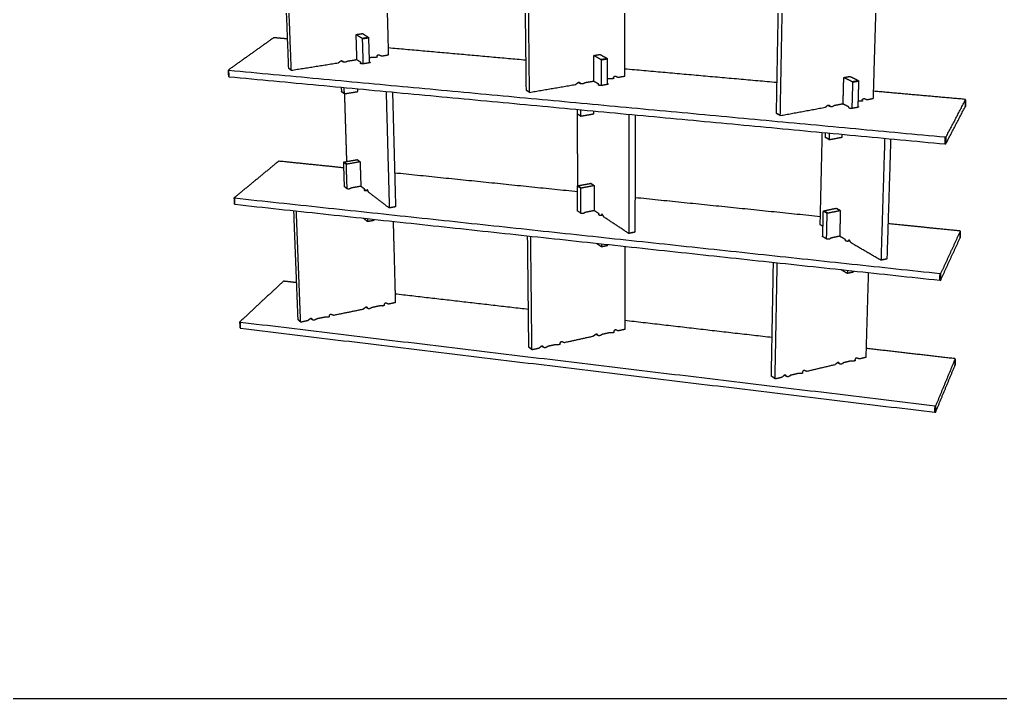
# Model space of a CAD drawing. Header units: millimetres. Extents: x -4641 to 5704, y -3753 to 2864.
# Drawn here: x 1660 to 3934, y -3753 to -2179 of the extents above; entities that cross this region are included whole.
import ezdxf

# ---------------------------------------------------------------- set-up
doc = ezdxf.new("R2010")
doc.units = ezdxf.units.MM
doc.header["$MEASUREMENT"] = 0
doc.layers.add('Layer 02', color=1, linetype='Continuous', true_color=0xff0000)

msp = doc.modelspace()

# ---------------------------------------------------------------- linework, layer by layer
at = {"layer": 'Layer 02'}
msp.add_lwpolyline([(-4640.6, -3752.6), (5704.2, -3752.6), (5704.2, 2863.8), (-4640.6, 2863.8)], close=True, dxfattribs=at)
for points in [[(2272.7, -2017.9), (2278, -2154.7), (2283.3, -2291.6)], [(2278.7, -2018.4), (2284, -2157.1), (2289.3, -2295.8)], [(2515.8, -2259.9), (2512.8, -2148.3), (2509.8, -2036.8)], [(2831.3, -2062.4), (2832.8, -2202.4), (2834.4, -2342.4)], [(2838.7, -2063), (2840.2, -2205), (2841.7, -2346.9)], [(3063.7, -2309.1), (3063.8, -2195), (3063.8, -2080.9)], [(3419.6, -2109.2), (3417, -2252.6), (3414.4, -2396)], [(3428.7, -2109.9), (3426, -2255.3), (3423.3, -2400.7)], [(3640, -2360.9), (3643.4, -2244.1), (3646.9, -2127.3)], [(2248.6, -2221.5), (2196.5, -2258.6), (2144.4, -2295.7)], [(2280.7, -2223.9), (2265.7, -2222.5), (2250.8, -2221.2)], [(2442.3, -2272.4), (2441.4, -2243.4), (2440.5, -2214.3)], [(2440.8, -2213.6), (2448, -2212.5), (2455.2, -2211.4)], [(2440.9, -2213.7), (2448.1, -2212.5), (2455.4, -2211.4)], [(2440.9, -2213.7), (2447.5, -2218), (2454.2, -2222.3)], [(2454.2, -2222.3), (2461.4, -2221.2), (2468.7, -2220)], [(2454.5, -2223.4), (2461.8, -2222.2), (2469.1, -2221.1)], [(2454.5, -2223.4), (2455.4, -2252.5), (2456.3, -2281.7)], [(2455.4, -2211.4), (2462, -2215.7), (2468.7, -2220)], [(2469.1, -2221.1), (2469.9, -2250.2), (2470.8, -2279.4)], [(2833.6, -2273.2), (2674.5, -2259), (2515.4, -2244.8)], [(2441.9, -2272.4), (2431.6, -2274.1), (2421.2, -2275.7)], [(2451.5, -2278.5), (2447, -2275.5), (2442.5, -2272.5)], [(2477.8, -2266.8), (2474.1, -2267.3), (2470.5, -2267.9)], [(2484.7, -2266.8), (2481.5, -2266.7), (2478.2, -2266.7)], [(2488.8, -2265.9), (2488.8, -2265.5), (2488.8, -2265)], [(2494.1, -2260.9), (2496.7, -2262.1), (2499.3, -2263.2)], [(2499.7, -2263.3), (2507.4, -2262.1), (2515, -2260.8)], [(2991.7, -2322.3), (2991.6, -2292.6), (2991.5, -2262.8)], [(2991.8, -2262.2), (2998.9, -2261), (3006, -2259.8)], [(2991.9, -2262.2), (2999, -2261), (3006.1, -2259.8)], [(2991.9, -2262.2), (3000, -2266.7), (3008.1, -2271.3)], [(3006.1, -2259.8), (3014.3, -2264.4), (3022.4, -2268.9)], [(3008.1, -2271.3), (3015.2, -2270.1), (3022.4, -2268.9)], [(3008.6, -2272.4), (3015.7, -2271.2), (3022.8, -2270)], [(3008.6, -2272.4), (3008.6, -2302.2), (3008.7, -2332.1)], [(3022.8, -2270), (3022.9, -2299.8), (3022.9, -2329.6)], [(2145, -2311.1), (2144.6, -2303.5), (2144.3, -2296)], [(2145.9, -2311.5), (2145.6, -2304), (2145.2, -2296.4)], [(2145.2, -2296.4), (2975.9, -2373.8), (3806.6, -2451.2)], [(2289.3, -2295.8), (2286.3, -2293.7), (2283.3, -2291.6)], [(2289.5, -2296.4), (2286.6, -2294.3), (2283.6, -2292.1)], [(2290.1, -2296.5), (2344.5, -2287.9), (2398.9, -2279.3)], [(2399.3, -2279.1), (2401.9, -2277.1), (2404.5, -2275.1)], [(2410.1, -2277.5), (2407.9, -2276), (2405.6, -2274.5)], [(2420.8, -2275.8), (2418.9, -2276.7), (2416.9, -2277.5)], [(2450.8, -2280.6), (2451.1, -2279.6), (2451.5, -2278.6)], [(2450.8, -2280.9), (2450.8, -2280.8), (2450.8, -2280.6)], [(2451.5, -2278.6), (2451.6, -2280.1), (2451.6, -2281.5)], [(2451.6, -2281.5), (2451.6, -2280.1), (2451.5, -2278.6)], [(2470.8, -2279.4), (2463.5, -2280.6), (2456.3, -2281.7)], [(2470.7, -2277.2), (2471.1, -2277.2), (2471.6, -2277.3)], [(2471.6, -2279.2), (2471.6, -2278.3), (2471.6, -2277.3)], [(3415.7, -2325.1), (3239.7, -2309.4), (3063.7, -2293.7)], [(2145.9, -2311.5), (2976, -2389.4), (3806, -2467.3)], [(3026.4, -2316.3), (3024.6, -2316.6), (3022.9, -2316.9)], [(3033.6, -2316.3), (3030.2, -2316.3), (3026.9, -2316.3)], [(3037.2, -2315.7), (3037.2, -2315.1), (3037.2, -2314.5)], [(3042.5, -2310.3), (3045, -2311.5), (3047.6, -2312.6)], [(3048, -2312.7), (3055.4, -2311.4), (3062.9, -2310.1)], [(3569.7, -2374.8), (3570.5, -2344.3), (3571.3, -2313.9)], [(3571.6, -2313.2), (3578.5, -2312), (3585.5, -2310.7)], [(3571.8, -2313.2), (3578.7, -2312), (3585.7, -2310.8)], [(3571.8, -2313.2), (3581.5, -2318), (3591.2, -2322.8)], [(3585.7, -2310.8), (3595.4, -2315.5), (3605.1, -2320.3)], [(2405.9, -2335.9), (2406.1, -2340.9), (2406.2, -2346)], [(2412, -2336.5), (2412.2, -2343.4), (2412.4, -2350.3)], [(2444.5, -2345), (2444.5, -2342.3), (2444.4, -2339.5)], [(2841.7, -2346.9), (2838, -2344.7), (2834.4, -2342.4)], [(2842.5, -2347.7), (2895.9, -2338.6), (2949.2, -2329.5)], [(2949.6, -2329.3), (2952.2, -2327.3), (2954.7, -2325.2)], [(2960.1, -2327.6), (2957.7, -2326.2), (2955.3, -2324.8)], [(2970.7, -2325.9), (2968.9, -2326.8), (2967.1, -2327.7)], [(2991.3, -2322.3), (2981.1, -2324), (2971, -2325.8)], [(3002.8, -2328.7), (2997.4, -2325.5), (2991.9, -2322.4)], [(3002.7, -2330.9), (3002.8, -2329.9), (3002.9, -2328.8)], [(3002.9, -2331.4), (3002.9, -2330.1), (3002.9, -2328.8)], [(3022.9, -2329.6), (3015.8, -2330.8), (3008.7, -2332.1)], [(3022.9, -2327.4), (3023, -2327.4), (3023.1, -2327.4)], [(3023.1, -2329.6), (3023.1, -2328.5), (3023.1, -2327.4)], [(3591.7, -2323.9), (3590.9, -2354.5), (3590, -2385)], [(3591.2, -2322.8), (3598.1, -2321.5), (3605.1, -2320.3)], [(3591.7, -2323.9), (3598.6, -2322.7), (3605.6, -2321.4)], [(3605.6, -2321.4), (3604.7, -2351.9), (3603.9, -2382.5)], [(2412.4, -2350.3), (2409.3, -2348.1), (2406.2, -2346)], [(2412.7, -2350.9), (2409.6, -2348.7), (2406.5, -2346.6)], [(2413.3, -2351), (2428.5, -2348.5), (2443.8, -2346)], [(2418.9, -2507.9), (2416.4, -2429.4), (2413.9, -2350.9)], [(2509.9, -2345.7), (2513.6, -2480.4), (2517.3, -2615.1)], [(2524.7, -2347.1), (2528.2, -2479.7), (2531.8, -2612.4)], [(2842, -2347.5), (2838.4, -2345.3), (2834.7, -2343.1)], [(3619.3, -2362.2), (3621.8, -2363.4), (3624.2, -2364.6)], [(3624.6, -2364.6), (3631.9, -2363.3), (3639.2, -2361.9)], [(3852.4, -2364), (3746.4, -2354.6), (3640.5, -2345.1)], [(3808.7, -2450.7), (3831.3, -2407.7), (3853.8, -2364.7)], [(3853.9, -2364.7), (3853.6, -2372.4), (3853.2, -2380.2)], [(3853.2, -2380.3), (3853.5, -2372.5), (3853.8, -2364.7)], [(2952.9, -2387.3), (2952.9, -2392.4), (2952.9, -2397.5)], [(2960.4, -2388), (2960.4, -2395), (2960.5, -2402.1)], [(3424.1, -2401.5), (3476.1, -2391.9), (3528.2, -2382.3)], [(3528.6, -2382.1), (3531.2, -2380), (3533.7, -2377.9)], [(3538.9, -2380.4), (3536.4, -2379.1), (3533.9, -2377.8)], [(3549.2, -2378.5), (3547.6, -2379.5), (3546, -2380.4)], [(3569.3, -2374.8), (3559.4, -2376.6), (3549.5, -2378.4)], [(3583, -2381.5), (3576.5, -2378.2), (3569.9, -2374.8)], [(3583.6, -2383.8), (3583.4, -2382.7), (3583.2, -2381.6)], [(3603.9, -2382.5), (3597, -2383.8), (3590, -2385)], [(3610.9, -2368.5), (3607.6, -2368.5), (3604.3, -2368.4)], [(3614.1, -2368), (3614.1, -2367.3), (3614.1, -2366.5)], [(3808.1, -2466.9), (3830.7, -2423.6), (3853.2, -2380.3)], [(2960.5, -2402.1), (2956.7, -2399.8), (2952.9, -2397.5)], [(2960.7, -2402.7), (2957, -2400.4), (2953.3, -2398.2)], [(2954.5, -2564.3), (2954.1, -2481.4), (2953.7, -2398.4)], [(2961.2, -2402.8), (2976.2, -2400.2), (2991.1, -2397.5)], [(2991.9, -2396.5), (2991.9, -2393.7), (2991.9, -2390.9)], [(3073, -2398.5), (3072.9, -2536.3), (3072.8, -2674.1)], [(3087.4, -2399.9), (3087.2, -2535.6), (3087, -2671.3)], [(3423.3, -2400.7), (3418.9, -2398.4), (3414.4, -2396)], [(3423.7, -2401.4), (3419.2, -2399), (3414.8, -2396.7)], [(3516.6, -2654), (3519.1, -2547.3), (3521.6, -2440.6)], [(3528.3, -2441.3), (3528.1, -2446.5), (3528, -2451.8)], [(3537, -2456.6), (3532.5, -2454.2), (3528, -2451.8)], [(3537.3, -2457.2), (3532.8, -2454.8), (3528.3, -2452.4)], [(3537.4, -2442.1), (3537.2, -2449.3), (3537, -2456.6)], [(3537.8, -2457.3), (3552.3, -2454.5), (3566.9, -2451.7)], [(3567.7, -2450.7), (3567.8, -2447.8), (3567.9, -2445)], [(3666.2, -2454.2), (3661.8, -2595.2), (3657.5, -2736.3)], [(3680, -2455.5), (3675.7, -2594.4), (3671.3, -2733.3)], [(3806, -2467.3), (3806.3, -2459.2), (3806.6, -2451.2)], [(3808.1, -2466.9), (3808.4, -2458.8), (3808.7, -2450.7)], [(2260.1, -2507.8), (2209, -2549.9), (2157.9, -2591.9)], [(2412, -2522.8), (2337.1, -2515.1), (2262.2, -2507.4)], [(2417.7, -2514.7), (2414.7, -2512.4), (2411.6, -2510)], [(2413.4, -2566.5), (2412.5, -2538.3), (2411.6, -2510)], [(2412.4, -2509.1), (2427.5, -2506.4), (2442.6, -2503.7)], [(2418.5, -2513.7), (2415.4, -2511.4), (2412.4, -2509.1)], [(2419.5, -2571.2), (2418.6, -2543), (2417.7, -2514.7)], [(2418.5, -2513.7), (2433.6, -2511), (2448.7, -2508.3)], [(2448.7, -2508.3), (2445.6, -2506), (2442.6, -2503.7)], [(2443.1, -2503.8), (2446.2, -2506.1), (2449.2, -2508.4)], [(2953.9, -2578.3), (2741.8, -2556.6), (2529.7, -2534.8)], [(2419.5, -2571.2), (2416.5, -2568.9), (2413.4, -2566.5)], [(2430.1, -2569.3), (2428.2, -2570.3), (2426.2, -2571.3)], [(2450.9, -2565.5), (2440.7, -2567.4), (2430.5, -2569.2)], [(2460.3, -2572.3), (2455.9, -2569), (2451.5, -2565.6)], [(2954.1, -2623), (2953.9, -2594.1), (2953.8, -2565.3)], [(2961.3, -2570.2), (2957.5, -2567.7), (2953.8, -2565.3)], [(2954.6, -2564.3), (2969.4, -2561.5), (2984.2, -2558.7)], [(2962, -2569.2), (2958.3, -2566.7), (2954.6, -2564.3)], [(2961.5, -2628), (2961.4, -2599.1), (2961.3, -2570.2)], [(2962, -2569.2), (2976.9, -2566.4), (2991.7, -2563.5)], [(2991.7, -2563.5), (2987.9, -2561.1), (2984.2, -2558.7)], [(2984.6, -2558.8), (2988.4, -2561.2), (2992.2, -2563.6)], [(2158.4, -2606.8), (2158.1, -2599.5), (2157.8, -2592.2)], [(2159.4, -2607.3), (2159.1, -2600), (2158.7, -2592.6)], [(2158.7, -2592.6), (2976.7, -2680.1), (3794.6, -2767.6)], [(2459.7, -2574.8), (2460, -2573.6), (2460.4, -2572.5)], [(2459.7, -2575.1), (2459.7, -2574.9), (2459.7, -2574.8)], [(2460.4, -2572.5), (2460.4, -2574.1), (2460.5, -2575.8)], [(2460.5, -2575.7), (2460.4, -2574.1), (2460.4, -2572.5)], [(2467.8, -2575.5), (2466.4, -2575.8), (2465.1, -2576)], [(2469.7, -2579.4), (2468.5, -2577), (2467.3, -2574.6)], [(2517, -2615.7), (2493.4, -2597.7), (2469.9, -2579.7)], [(3517, -2636), (3302, -2614), (3087.1, -2592)], [(2159.4, -2607.3), (2976.7, -2695.3), (3794, -2783.3)], [(2531.6, -2613), (2524.3, -2614.4), (2517.1, -2615.7)], [(2517.3, -2615.1), (2524.5, -2613.8), (2531.8, -2612.4)], [(2305.8, -2874.4), (2300.9, -2748.2), (2296, -2622)], [(2311.7, -2879.7), (2306.7, -2751.2), (2301.8, -2622.6)], [(2961.5, -2628), (2957.8, -2625.5), (2954.1, -2623)], [(2971.9, -2626), (2970.2, -2627), (2968.4, -2628)], [(2992.3, -2622), (2982.3, -2623.9), (2972.3, -2625.9)], [(3003.6, -2629.1), (2998.2, -2625.6), (2992.8, -2622)], [(3003.5, -2631.7), (3003.6, -2630.5), (3003.7, -2629.3)], [(3003.7, -2632.2), (3003.7, -2630.7), (3003.7, -2629.3)], [(3012.6, -2632.3), (3011, -2632.7), (3009.4, -2633)], [(3015, -2636.6), (3013.6, -2634.1), (3012.2, -2631.6)], [(3072.4, -2674.7), (3043.8, -2655.8), (3015.2, -2636.8)], [(3522.5, -2682.4), (3523.2, -2652.9), (3523.9, -2623.4)], [(3532.8, -2628.5), (3528.4, -2625.9), (3523.9, -2623.4)], [(3524.7, -2622.4), (3539.1, -2619.4), (3553.6, -2616.4)], [(3533.6, -2627.5), (3529.2, -2624.9), (3524.7, -2622.4)], [(3531.4, -2687.6), (3532.1, -2658.1), (3532.8, -2628.5)], [(3533.6, -2627.5), (3548.1, -2624.5), (3562.6, -2621.5)], [(3562.6, -2621.5), (3558.1, -2619), (3553.6, -2616.4)], [(3554, -2616.5), (3558.5, -2619.1), (3563, -2621.6)], [(2466.9, -2647.3), (2461.8, -2643.3), (2456.7, -2639.3)], [(2467, -2640.4), (2467.1, -2643.6), (2467.2, -2646.8)], [(2481.2, -2644.7), (2474.1, -2646), (2467, -2647.4)], [(2467.2, -2646.8), (2474.3, -2645.5), (2481.4, -2644.1)], [(2481.4, -2642), (2481.4, -2643), (2481.4, -2644.1)], [(2526.2, -2646.8), (2528.8, -2740.7), (2531.3, -2834.6)], [(3523.1, -2658.6), (3520.1, -2656.8), (3517, -2655.1)], [(3840.2, -2669.1), (3757, -2660.6), (3673.8, -2652.1)], [(2840.9, -2938.3), (2839.5, -2809.3), (2838.1, -2680.4)], [(2848.1, -2943.9), (2846.7, -2812.5), (2845.3, -2681.1)], [(3086.7, -2671.9), (3079.6, -2673.3), (3072.6, -2674.7)], [(3072.8, -2674.1), (3079.9, -2672.7), (3087, -2671.3)], [(3531.4, -2687.6), (3527, -2685), (3522.5, -2682.4)], [(3561.4, -2681.3), (3551.6, -2683.4), (3541.9, -2685.4)], [(3574.9, -2688.9), (3568.4, -2685.1), (3562, -2681.4)], [(3796.7, -2767.1), (3819.2, -2718.5), (3841.6, -2669.9)], [(3841.6, -2669.9), (3841.3, -2677.4), (3841, -2684.9)], [(3841, -2685), (3841.3, -2677.5), (3841.6, -2669.9)], [(3009.1, -2705.9), (3003, -2701.7), (2996.8, -2697.4)], [(3023.3, -2703.1), (3016.3, -2704.5), (3009.3, -2705.9)], [(3009.5, -2698.8), (3009.6, -2702.1), (3009.6, -2705.4)], [(3009.6, -2705.4), (3016.5, -2703.9), (3023.5, -2702.5)], [(3023.5, -2700.3), (3023.5, -2701.4), (3023.5, -2702.5)], [(3063.5, -2704.6), (3063.5, -2800.5), (3063.5, -2896.5)], [(3541.6, -2685.5), (3540, -2686.6), (3538.5, -2687.7)], [(3575.4, -2691.5), (3575.2, -2690.3), (3575, -2689)], [(3585.6, -2692.1), (3583.7, -2692.5), (3581.8, -2692.9)], [(3588.4, -2696.7), (3586.8, -2694.1), (3585.2, -2691.6)], [(3656.9, -2736.8), (3622.8, -2716.9), (3588.7, -2696.9)], [(3796.1, -2782.8), (3818.6, -2733.9), (3841, -2685)], [(3403.4, -3005.4), (3405.8, -2873.6), (3408.2, -2741.7)], [(3412, -3011.3), (3414.5, -2877), (3417, -2742.7)], [(3671, -2733.9), (3664.1, -2735.4), (3657.2, -2736.9)], [(3657.5, -2736.3), (3664.4, -2734.8), (3671.3, -2733.3)], [(3579.2, -2767.4), (3571.9, -2763), (3564.5, -2758.6)], [(3593.1, -2764.5), (3586.3, -2766), (3579.5, -2767.5)], [(3579.9, -2760.2), (3579.9, -2763.6), (3579.8, -2766.9)], [(3579.8, -2766.9), (3586.6, -2765.4), (3593.4, -2763.9)], [(3593.4, -2761.7), (3593.4, -2762.8), (3593.4, -2763.9)], [(3628.1, -2765.4), (3625.2, -2863.4), (3622.4, -2961.4)], [(3794, -2783.3), (3794.3, -2775.4), (3794.6, -2767.6)], [(3796.1, -2782.8), (3796.4, -2774.9), (3796.7, -2767.1)], [(2271.3, -2786.1), (2221.1, -2832.7), (2171, -2879.4)], [(2302.5, -2789), (2287.9, -2787.3), (2273.4, -2785.6)], [(2840, -2851), (2685.4, -2833.2), (2530.8, -2815.3)], [(2494.4, -2843), (2486.1, -2844.7), (2477.7, -2846.4)], [(2501.2, -2843), (2498, -2842.9), (2494.8, -2842.9)], [(2505, -2840.8), (2505.1, -2841.3), (2505.1, -2841.9)], [(2515.3, -2838.5), (2512.7, -2837.6), (2510.2, -2836.6)], [(2530.5, -2835.5), (2523.1, -2837), (2515.7, -2838.6)], [(2388.1, -2864.7), (2385.4, -2863.8), (2382.8, -2862.8)], [(2456.3, -2850.8), (2422.4, -2857.8), (2388.5, -2864.7)], [(2461.7, -2846.6), (2459.2, -2848.6), (2456.7, -2850.6)], [(2467, -2848.6), (2465.3, -2847.2), (2463.7, -2845.7)], [(2477.4, -2846.5), (2475.5, -2847.6), (2473.6, -2848.6)], [(2171.5, -2893.9), (2171.2, -2886.8), (2170.9, -2879.7)], [(2171.8, -2880.2), (2977.4, -2977.2), (3783, -3074.1)], [(2172.5, -2894.4), (2172.1, -2887.3), (2171.8, -2880.2)], [(2311.7, -2879.7), (2308.7, -2877.1), (2305.8, -2874.4)], [(2311.8, -2880.2), (2308.9, -2877.5), (2306, -2874.9)], [(2327.8, -2877.2), (2320.1, -2878.8), (2312.5, -2880.4)], [(2333.3, -2873), (2330.7, -2875), (2328.2, -2877)], [(2338.8, -2875), (2337.2, -2873.5), (2335.6, -2872.1)], [(2349.4, -2872.8), (2347.4, -2873.9), (2345.4, -2875)], [(2366.7, -2869.2), (2358.2, -2871), (2349.7, -2872.7)], [(2373.6, -2869.2), (2370.4, -2869.2), (2367.1, -2869.2)], [(2377.6, -2867), (2377.6, -2867.5), (2377.6, -2868.1)], [(3405, -2916.2), (3234.3, -2896.5), (3063.5, -2876.8)], [(2172.5, -2894.4), (2977.4, -2991.9), (3782.4, -3089.3)], [(2995.3, -2909.2), (2992.8, -2911.2), (2990.3, -2913.3)], [(3000.4, -2911.1), (2998.6, -2909.7), (2996.7, -2908.4)], [(3010.6, -2908.9), (3008.9, -2910.1), (3007.2, -2911.2)], [(3027.3, -2905.2), (3019.1, -2907), (3010.9, -2908.8)], [(3034.2, -2905.2), (3031, -2905.2), (3027.7, -2905.2)], [(3037.7, -2904.4), (3037.7, -2903.7), (3037.7, -2902.9)], [(3047.8, -2900.6), (3045.3, -2899.6), (3042.8, -2898.7)], [(3062.7, -2897.4), (3055.4, -2899), (3048.2, -2900.6)], [(2902.1, -2932.8), (2893.7, -2934.6), (2885.4, -2936.5)], [(2909.1, -2932.8), (2905.8, -2932.8), (2902.5, -2932.8)], [(2912.8, -2931.9), (2912.8, -2931.2), (2912.8, -2930.5)], [(2923, -2928.1), (2920.5, -2927.1), (2918, -2926.2)], [(2989.9, -2913.5), (2956.7, -2920.8), (2923.4, -2928.1)], [(2848.1, -2943.9), (2844.5, -2941.1), (2840.9, -2938.3)], [(2848.3, -2944.4), (2844.8, -2941.6), (2841.2, -2938.8)], [(2863.9, -2941.2), (2856.4, -2942.9), (2848.9, -2944.5)], [(2869.4, -2936.9), (2866.9, -2938.9), (2864.3, -2941)], [(2874.7, -2938.8), (2872.9, -2937.4), (2871, -2936)], [(2885.1, -2936.6), (2883.3, -2937.8), (2881.5, -2938.9)], [(3828.4, -2965), (3725.7, -2953.2), (3623, -2941.3)], [(3550.5, -2979.3), (3518.1, -2987), (3485.6, -2994.7)], [(3555.9, -2974.9), (3553.4, -2977), (3550.9, -2979.1)], [(3560.8, -2976.8), (3558.8, -2975.5), (3556.8, -2974.2)], [(3570.8, -2974.5), (3569.3, -2975.7), (3567.7, -2976.9)], [(3587, -2970.6), (3579, -2972.5), (3571.1, -2974.4)], [(3594.1, -2970.6), (3590.8, -2970.6), (3587.4, -2970.6)], [(3597.2, -2970.1), (3597.2, -2969.1), (3597.2, -2968.2)], [(3607, -2965.8), (3604.7, -2964.8), (3602.3, -2963.8)], [(3621.6, -2962.4), (3614.5, -2964.1), (3607.4, -2965.8)], [(3785.1, -3073.6), (3807.4, -3019.8), (3829.7, -2965.9)], [(3829.8, -2965.8), (3829.5, -2973.2), (3829.2, -2980.5)], [(3829.2, -2980.6), (3829.4, -2973.3), (3829.7, -2965.9)], [(3464.7, -2999.6), (3456.6, -3001.6), (3448.4, -3003.5)], [(3471.9, -2999.6), (3468.6, -2999.6), (3465.2, -2999.6)], [(3475.1, -2999), (3475.1, -2998.1), (3475.2, -2997.2)], [(3485.2, -2994.7), (3482.8, -2993.7), (3480.3, -2992.7)], [(3784.5, -3088.7), (3806.8, -3034.7), (3829.2, -2980.6)], [(3412, -3011.3), (3407.7, -3008.3), (3403.4, -3005.4)], [(3412.3, -3011.9), (3408, -3008.9), (3403.7, -3005.9)], [(3427.4, -3008.5), (3420.1, -3010.2), (3412.8, -3012)], [(3432.9, -3004), (3430.4, -3006.1), (3427.8, -3008.3)], [(3438, -3006), (3436, -3004.6), (3434, -3003.3)], [(3448.1, -3003.6), (3446.5, -3004.8), (3445, -3006)], [(3782.4, -3089.3), (3782.7, -3081.7), (3783, -3074.1)], [(3784.5, -3088.7), (3784.8, -3081.2), (3785.1, -3073.6)]]:
    msp.add_open_spline(points, degree=2, dxfattribs=at)
for points, weights in [([(2250.8, -2221.2), (2249.3, -2221), (2248.6, -2221.5)], [7274.36488013, 5144.11099102, 7273.03584586]), ([(2440.5, -2214.3), (2440.5, -2213.4), (2440.9, -2213.7)], [7064.13766104, 4994.89256759, 7063.00605291]), ([(2454.2, -2222.3), (2454.5, -2222.5), (2454.5, -2223.4)], [7031.17847637, 4971.2017305, 7030.6349489]), ([(2455.2, -2211.4), (2455.3, -2211.4), (2455.4, -2211.4)], [1, 0.933442228711, 1]), ([(2468.7, -2220), (2469.1, -2220.3), (2469.1, -2221.1)], [7039.46669871, 4977.06238872, 7038.92317123]), ([(2442.5, -2272.5), (2442.3, -2272.4), (2441.9, -2272.4)], [7084.22867999, 5009.60226403, 7084.41723549]), ([(2442.1, -2272.4), (2442.2, -2272.4), (2442.3, -2272.4)], [1, 0.999393736819, 1]), ([(2478.2, -2266.7), (2478, -2266.7), (2477.8, -2266.8)], [1, 0.996767270806, 1]), ([(2499.3, -2263.2), (2499.5, -2263.3), (2499.7, -2263.3)], [1, 0.960049469159, 1]), ([(2515, -2260.8), (2515.8, -2260.7), (2515.8, -2259.9)], [7126.54894957, 5039.55668082, 7126.71536604]), ([(2991.5, -2262.8), (2991.5, -2261.9), (2991.9, -2262.2)], [6888.67212715, 4870.8196778, 6887.54051902]), ([(3006, -2259.8), (3006.1, -2259.8), (3006.1, -2259.8)], [1, 0.942790273069, 1]), ([(3008.1, -2271.3), (3008.6, -2271.5), (3008.6, -2272.4)], [6855.71294249, 4847.12886163, 6855.16941501]), ([(3022.4, -2268.9), (3022.8, -2269.1), (3022.8, -2270)], [6864.00116482, 4852.98951985, 6863.45763735]), ([(2144.4, -2295.7), (2143.7, -2296.3), (2145.2, -2296.4)], [7001.35461477, 4949.407301, 6999.01228105]), ([(2283.3, -2291.6), (2283.3, -2291.9), (2283.6, -2292.1)], [1, 0.896606240144, 1]), ([(2289.3, -2295.8), (2289.3, -2296.7), (2290.1, -2296.5)], [6997.787463, 4948.39088631, 6998.54196013]), ([(2398.9, -2279.3), (2399.2, -2279.2), (2399.3, -2279.1)], [1, 0.969437778553, 1]), ([(2421.2, -2275.7), (2421, -2275.8), (2420.8, -2275.8)], [1, 0.992747158625, 1]), ([(2451.5, -2278.6), (2451.6, -2278.6), (2451.5, -2278.5)], [7062.20572268, 6822.47644746, 7062.68550286]), ([(2145, -2311.1), (2145, -2311.4), (2145.9, -2311.5)], [6144.56066176, 5567.75716154, 7004.30500691]), ([(3026.9, -2316.3), (3026.6, -2316.3), (3026.4, -2316.3)], [1, 0.996309682444, 1]), ([(3047.6, -2312.6), (3047.8, -2312.7), (3048, -2312.7)], [1, 0.955627044159, 1]), ([(3062.9, -2310.1), (3063.7, -2310), (3063.7, -2309.1)], [6951.08341568, 4915.48381194, 6951.24983215]), ([(3571.3, -2313.9), (3571.3, -2313), (3571.8, -2313.2)], [6713.20651046, 4746.74672945, 6712.07490233]), ([(3585.5, -2310.7), (3585.6, -2310.7), (3585.7, -2310.8)], [1, 0.948148699744, 1]), ([(2834.4, -2342.4), (2834.4, -2342.9), (2834.7, -2343.1)], [6837.39814958, 5655.48346539, 5869.06598045]), ([(2949.2, -2329.5), (2949.4, -2329.4), (2949.6, -2329.3)], [1, 0.968923457226, 1]), ([(2971, -2325.8), (2970.8, -2325.8), (2970.7, -2325.9)], [1, 0.989870521999, 1]), ([(2991.9, -2322.4), (2991.7, -2322.2), (2991.3, -2322.3)], [6908.76306329, 4885.5293366, 6908.9516188]), ([(2991.4, -2322.3), (2991.6, -2322.3), (2991.7, -2322.2)], [1, 0.999343115757, 1]), ([(3002.9, -2328.8), (3002.9, -2328.7), (3002.8, -2328.7)], [6886.74010599, 6652.97321495, 6887.21988616]), ([(3591.2, -2322.8), (3591.7, -2323), (3591.7, -2323.9)], [6680.24732579, 4723.0559342, 6679.70379831]), ([(3605.1, -2320.3), (3605.6, -2320.5), (3605.6, -2321.4)], [6688.53554813, 4728.91659242, 6687.99202065]), ([(2406.2, -2346), (2406.3, -2346.4), (2406.5, -2346.6)], [7107.10777558, 5974.13266333, 6074.8036935]), ([(2412.4, -2350.3), (2412.4, -2351.1), (2413.3, -2351)], [7092.03155512, 5015.03152292, 7092.78605224]), ([(2443.8, -2346), (2444.6, -2345.8), (2444.5, -2345)], [7110.28341051, 5028.05605545, 7110.44982698]), ([(2841.7, -2346.9), (2841.7, -2347.8), (2842.5, -2347.7)], [6822.32192912, 4824.31801743, 6823.07642624]), ([(3624.2, -2364.6), (3624.4, -2364.7), (3624.6, -2364.6)], [1, 0.9501397466, 1]), ([(3639.2, -2361.9), (3640, -2361.8), (3640, -2360.9)], [6775.61779899, 4791.41088451, 6775.78421546]), ([(3853.8, -2364.7), (3854.1, -2364.2), (3852.4, -2364)], [6766.38612021, 4785.85553433, 6768.72845393]), ([(3528.2, -2382.3), (3528.4, -2382.3), (3528.6, -2382.1)], [1, 0.968473994106, 1]), ([(3549.5, -2378.4), (3549.3, -2378.5), (3549.2, -2378.5)], [6721.64254025, 6493.11971764, 6721.30069201]), ([(3569.9, -2374.8), (3569.7, -2374.7), (3569.3, -2374.8)], [6733.2974466, 4761.45640917, 6733.4860021]), ([(3569.4, -2374.8), (3569.6, -2374.7), (3569.7, -2374.7)], [1, 0.999285310016, 1]), ([(3583.2, -2381.6), (3583.1, -2381.5), (3583, -2381.5)], [6711.27448929, 6483.46998245, 6711.75426947]), ([(3853.2, -2380.3), (3853.2, -2380.3), (3853.2, -2380.2)], [1, 0.975450434037, 1]), ([(2952.9, -2397.5), (2952.9, -2398), (2953.3, -2398.2)], [6931.64224169, 5728.0592033, 5951.92922175]), ([(2960.5, -2402.1), (2960.5, -2402.9), (2961.2, -2402.8)], [6916.56602123, 4890.95865404, 6917.32051835]), ([(2991.1, -2397.5), (2991.9, -2397.4), (2991.9, -2396.5)], [6934.81787662, 4903.98316565, 6934.98429309]), ([(3414.4, -2396), (3414.4, -2396.5), (3414.8, -2396.7)], [6661.93253289, 5428.35167762, 5754.99116559]), ([(3423.3, -2400.7), (3423.3, -2401.6), (3424.1, -2401.5)], [6646.85631242, 4700.24509, 6647.61080954]), ([(3528, -2451.8), (3528, -2452.3), (3528.3, -2452.4)], [6756.176625, 5503.80101176, 5837.11185928]), ([(3566.9, -2451.7), (3567.7, -2451.6), (3567.7, -2450.7)], [6759.35225992, 4779.91021731, 6759.5186764]), ([(3806.6, -2451.2), (3808.4, -2451.3), (3808.7, -2450.7)], [6493.37585485, 4591.15261875, 6494.70488912]), ([(3537, -2456.6), (3537, -2457.4), (3537.8, -2457.3)], [6741.10040453, 4766.88572661, 6741.85490166]), ([(3806, -2467.3), (3807.8, -2467.5), (3808.1, -2466.9)], [6498.66858071, 4594.89514172, 6499.99761497]), ([(2262.2, -2507.4), (2260.8, -2507.3), (2260.1, -2507.8)], [7379.63131656, 5218.54560206, 7378.30228229]), ([(2411.6, -2510), (2411.6, -2509.2), (2412.4, -2509.1)], [7166.06211017, 5066.9631946, 7166.22852664]), ([(2417.7, -2514.7), (2417.7, -2513.9), (2418.5, -2513.7)], [7150.98588971, 5056.30269687, 7151.15230618]), ([(2442.6, -2503.7), (2442.9, -2503.7), (2443.1, -2503.8)], [1, 0.917042805873, 1]), ([(2448.7, -2508.3), (2449.5, -2508.2), (2449.6, -2509)], [7168.64966445, 5069.3263818, 7169.40416157]), ([(2413.4, -2566.5), (2412.8, -2566), (2413.4, -2565.5)], [7186.57184892, 6470.69805459, 6824.55433987]), ([(2430.5, -2569.2), (2430.3, -2569.3), (2430.1, -2569.3)], [1, 0.990796670251, 1]), ([(2451.5, -2565.6), (2451.3, -2565.4), (2450.9, -2565.5)], [7189.49511642, 5084.03687506, 7189.68367192]), ([(2451.4, -2565.5), (2451.3, -2565.5), (2451.3, -2565.4)], [1, 0.998690482113, 1]), ([(2953.8, -2565.3), (2953.8, -2564.5), (2954.6, -2564.3)], [6990.59657628, 4942.89032572, 6990.76299275]), ([(2961.3, -2570.2), (2961.2, -2569.3), (2962, -2569.2)], [6975.52035582, 4932.229828, 6975.68677229]), ([(2984.2, -2558.7), (2984.4, -2558.6), (2984.6, -2558.8)], [1, 0.927548660791, 1]), ([(2991.7, -2563.5), (2992.5, -2563.4), (2992.5, -2564.2)], [6993.18413056, 4945.25351293, 6993.93862768]), ([(2157.9, -2591.9), (2157.2, -2592.5), (2158.7, -2592.6)], [7106.6210512, 5023.84191203, 7104.27871749]), ([(2460.4, -2572.5), (2460.4, -2572.4), (2460.3, -2572.3)], [7167.47215911, 6924.16589287, 7167.95193929]), ([(2469.9, -2579.7), (2469.8, -2579.6), (2469.7, -2579.4)], [7144.87035552, 6902.30298547, 7145.24932449]), ([(2158.4, -2606.8), (2158.4, -2607.2), (2159.4, -2607.3)], [6236.88835336, 5651.42806102, 7109.57144334]), ([(2517.3, -2615.1), (2517.3, -2616), (2517, -2615.7)], [7032.15703011, 4972.69384028, 7033.28863824]), ([(2531.8, -2612.4), (2531.8, -2613), (2531.6, -2613)], [7040.44525245, 5513.84955069, 6248.41530362]), ([(2954.1, -2623), (2953.1, -2622.3), (2954.1, -2621.7)], [7011.10623223, 6145.24677245, 6883.6572381]), ([(2972.3, -2625.9), (2972.1, -2625.9), (2971.9, -2626)], [1, 0.987330125531, 1]), ([(2992.8, -2622), (2992.6, -2621.9), (2992.3, -2622)], [7014.02949973, 4959.96394764, 7014.21805523]), ([(2992.8, -2622), (2992.7, -2621.9), (2992.6, -2621.9)], [1, 0.998805698914, 1]), ([(3003.7, -2629.3), (3003.7, -2629.2), (3003.6, -2629.1)], [6992.00654242, 6754.66266036, 6992.4863226]), ([(3015.2, -2636.8), (3015.1, -2636.8), (3015, -2636.6)], [6969.40482163, 6732.7997989, 6969.7837906]), ([(3523.9, -2623.4), (3523.9, -2622.5), (3524.7, -2622.4)], [6815.13095959, 4818.81739829, 6815.29737606]), ([(3532.8, -2628.5), (3532.9, -2627.7), (3533.6, -2627.5)], [6800.05473912, 4808.15690057, 6800.22115559]), ([(3553.6, -2616.4), (3553.8, -2616.4), (3554, -2616.5)], [1, 0.93507017244, 1]), ([(3562.6, -2621.5), (3563.3, -2621.4), (3563.3, -2622.2)], [6817.71851386, 4821.1805855, 6818.47301098]), ([(2467.2, -2646.8), (2467.2, -2647.6), (2466.9, -2647.3)], [7182.21355127, 5078.79982394, 7183.3451594]), ([(2481.4, -2644.1), (2481.5, -2644.7), (2481.2, -2644.7)], [7190.50177361, 5636.33907166, 6376.81338441]), ([(3517, -2655.1), (3516.5, -2654.8), (3516.6, -2654)], [6915.20133706, 4890.37800858, 6915.74486454]), ([(3072.8, -2674.1), (3072.8, -2675), (3072.4, -2674.7)], [6856.69149622, 4848.6209714, 6857.82310435]), ([(3087, -2671.3), (3087, -2671.8), (3086.7, -2671.9)], [6864.97971856, 5412.9804874, 6058.86446969]), ([(3562, -2681.4), (3561.8, -2681.2), (3561.4, -2681.3)], [6838.56388303, 4835.89102021, 6838.75243853]), ([(3561.9, -2681.3), (3561.9, -2681.3), (3561.8, -2681.2)], [1, 0.998946739341, 1]), ([(3841.6, -2669.9), (3841.9, -2669.3), (3840.2, -2669.1)], [6871.65255664, 4860.29014536, 6873.99489036]), ([(3009.6, -2705.4), (3009.6, -2706.2), (3009.1, -2705.9)], [7006.74801738, 4954.72695506, 7007.87962551]), ([(3023.5, -2702.5), (3023.5, -2703.1), (3023.3, -2703.1)], [7015.03623972, 5535.46422053, 6187.59433165]), ([(3541.9, -2685.4), (3541.7, -2685.5), (3541.6, -2685.5)], [6826.90897668, 6594.80916305, 6826.56712844]), ([(3575, -2689), (3575, -2688.9), (3574.9, -2688.9)], [6816.54092572, 6585.15942786, 6817.0207059]), ([(3588.7, -2696.9), (3588.6, -2696.9), (3588.4, -2696.7)], [6793.93920493, 6563.29653234, 6794.31817391]), ([(3841, -2685), (3841, -2685), (3841, -2684.9)], [1, 0.980731140843, 1]), ([(3657.5, -2736.3), (3657.4, -2737.1), (3656.9, -2736.8)], [6681.22587953, 4724.54804397, 6682.35748766]), ([(3671.3, -2733.3), (3671.3, -2733.8), (3671, -2733.9)], [6689.51410187, 5315.28609281, 5869.53833259]), ([(3579.8, -2766.9), (3579.7, -2767.8), (3579.2, -2767.4)], [6831.28240068, 4830.65402763, 6832.41400881]), ([(3593.4, -2763.9), (3593.4, -2764.5), (3593.1, -2764.5)], [6839.57062302, 5437.62715343, 5998.68495173]), ([(3794.6, -2767.6), (3796.4, -2767.8), (3796.7, -2767.1)], [6598.64229128, 4665.58724233, 6599.97132555]), ([(2273.4, -2785.6), (2271.9, -2785.5), (2271.3, -2786.1)], [7484.89773428, 5292.98019986, 7483.56870002]), ([(3794, -2783.3), (3795.8, -2783.5), (3796.1, -2782.8)], [6603.93501714, 4669.32976531, 6605.26405141]), ([(2494.8, -2842.9), (2494.6, -2842.9), (2494.4, -2843)], [1, 0.994615996272, 1]), ([(2515.7, -2838.6), (2515.5, -2838.6), (2515.3, -2838.5)], [1, 0.961287399103, 1]), ([(2531.3, -2834.6), (2531.3, -2835.4), (2530.5, -2835.5)], [7337.248303, 5188.42594821, 7337.08188653]), ([(2388.5, -2864.7), (2388.3, -2864.8), (2388.1, -2864.7)], [1, 0.962279058772, 1]), ([(2456.7, -2850.6), (2456.5, -2850.7), (2456.3, -2850.8)], [1, 0.972590971526, 1]), ([(2477.7, -2846.4), (2477.5, -2846.4), (2477.4, -2846.5)], [1, 0.988671563591, 1]), ([(2171, -2879.4), (2170.3, -2880), (2171.8, -2880.2)], [7211.88746893, 5098.27650983, 7209.54513521]), ([(2306, -2874.9), (2305.8, -2874.7), (2305.8, -2874.4)], [1, 0.92193751938, 1]), ([(2312.5, -2880.4), (2311.7, -2880.5), (2311.7, -2879.7)], [7209.07489709, 5097.2601537, 7208.32039996]), ([(2328.2, -2877), (2328, -2877.2), (2327.8, -2877.2)], [1, 0.97286993682, 1]), ([(2349.7, -2872.7), (2349.5, -2872.8), (2349.4, -2872.8)], [1, 0.989186170682, 1]), ([(2367.1, -2869.2), (2366.9, -2869.2), (2366.7, -2869.2)], [1, 0.994609075945, 1]), ([(2171.5, -2893.9), (2171.5, -2894.3), (2172.5, -2894.4)], [6329.21549616, 5735.09960851, 7214.83786106]), ([(3010.9, -2908.8), (3010.8, -2908.9), (3010.6, -2908.9)], [1, 0.984615077566, 1]), ([(3027.7, -2905.2), (3027.5, -2905.2), (3027.3, -2905.2)], [1, 0.993882729137, 1]), ([(3048.2, -2900.6), (3048, -2900.7), (3047.8, -2900.6)], [1, 0.957242075234, 1]), ([(3063.5, -2896.5), (3063.5, -2897.2), (3062.7, -2897.4)], [7161.78276911, 5064.35307933, 7161.61635264]), ([(2902.5, -2932.8), (2902.3, -2932.8), (2902.1, -2932.8)], [1, 0.993872697616, 1]), ([(2923.4, -2928.1), (2923.2, -2928.1), (2923, -2928.1)], [1, 0.958376504534, 1]), ([(2990.3, -2913.3), (2990.1, -2913.4), (2989.9, -2913.5)], [1, 0.972415656887, 1]), ([(2841.2, -2938.8), (2840.9, -2938.6), (2840.9, -2938.3)], [6016.17541627, 6006.05334763, 7047.93108654]), ([(2848.9, -2944.5), (2848.1, -2944.7), (2848.1, -2943.9)], [7033.6093632, 4973.18728482, 7032.85486608]), ([(2864.3, -2941), (2864.1, -2941.2), (2863.9, -2941.2)], [1, 0.972692455344, 1]), ([(2885.4, -2936.5), (2885.2, -2936.5), (2885.1, -2936.6)], [1, 0.985352735328, 1]), ([(3550.9, -2979.1), (3550.7, -2979.2), (3550.5, -2979.3)], [1, 0.972345256826, 1]), ([(3571.1, -2974.4), (3570.9, -2974.5), (3570.8, -2974.5)], [6954.73777744, 6718.2942956, 6954.3959292]), ([(3587.4, -2970.6), (3587.2, -2970.6), (3587, -2970.6)], [1, 0.992998609962, 1]), ([(3607.4, -2965.8), (3607.2, -2965.8), (3607, -2965.8)], [1, 0.952275250919, 1]), ([(3622.4, -2961.4), (3622.3, -2962.3), (3621.6, -2962.4)], [6986.31715242, 4940.2801519, 6986.15073595]), ([(3829.7, -2965.9), (3830, -2965.2), (3828.4, -2965)], [6976.91897436, 4934.72474316, 6979.26130808]), ([(3465.2, -2999.6), (3464.9, -2999.6), (3464.7, -2999.6)], [1, 0.992984305874, 1]), ([(3485.6, -2994.7), (3485.4, -2994.7), (3485.2, -2994.7)], [1, 0.953589754232, 1]), ([(3829.2, -2980.6), (3829.2, -2980.5), (3829.2, -2980.5)], [1, 0.984416004142, 1]), ([(3403.7, -3005.9), (3403.4, -3005.8), (3403.4, -3005.4)], [5876.13231484, 5766.89022022, 6872.46546985]), ([(3412.8, -3012), (3412, -3012.1), (3412, -3011.3)], [6858.1437465, 4849.11435739, 6857.38924938]), ([(3427.8, -3008.3), (3427.7, -3008.4), (3427.4, -3008.5)], [1, 0.972617387694, 1]), ([(3448.4, -3003.5), (3448.2, -3003.5), (3448.1, -3003.6)], [6879.6833196, 6645.79021498, 6879.34147136]), ([(3782.4, -3089.3), (3784.2, -3089.5), (3784.5, -3088.7)], [6709.20143486, 4743.76357548, 6710.53046913]), ([(3783, -3074.1), (3784.7, -3074.3), (3785.1, -3073.6)], [6703.90870901, 4740.02105314, 6705.23774327])]:
    msp.add_rational_spline(points, weights, degree=2, dxfattribs=at)
for points, weights, knots in [([(2404.5, -2275.1), (2406.3, -2273.8), (2408.2, -2274.5), (2410, -2275.3), (2410.1, -2277.5)], [7061.97593855, 6117.0591948, 7064.0510585, 6119.51305583, 7066.22915062], [1985.851359, 1985.851359, 1985.851359, 1990.562117, 1990.562117, 1995.27288, 1995.27288, 1995.27288]), ([(2488.8, -2265), (2489.7, -2265.6), (2488.3, -2266.2), (2487, -2266.8), (2484.7, -2266.8)], [7111.35391669, 6157.37250077, 7107.05514366, 6153.69389159, 7104.98171316], [-14916.656644, -14916.656644, -14916.656644, -14911.945883, -14911.945883, -14907.235123, -14907.235123, -14907.235123]), ([(2488.8, -2265), (2488.7, -2262.9), (2490.5, -2261.5), (2492.2, -2260.1), (2494.1, -2260.9)], [7111.35391669, 6158.59736889, 7111.24799954, 6159.73012442, 7113.31427023], [2438.577732, 2438.577732, 2438.577732, 2443.288494, 2443.288494, 2447.999253, 2447.999253, 2447.999253]), ([(2416.9, -2277.5), (2415.5, -2278.1), (2413.2, -2278.1), (2411, -2278.1), (2410.1, -2277.5)], [7066.07051136, 6118.19869131, 7064.00113457, 6118.29027215, 7066.22915062], [-14733.686363, -14733.686363, -14733.686363, -14728.975605, -14728.975605, -14724.264847, -14724.264847, -14724.264847]), ([(2456.3, -2281.7), (2454.2, -2282), (2452.4, -2281.7), (2450.5, -2281.3), (2450.8, -2280.6)], [7051.14475174, 6106.07261579, 7051.23402045, 6108.29865602, 7055.00076926], [-14811.460744, -14811.460744, -14811.460744, -14806.749984, -14806.749984, -14802.039224, -14802.039224, -14802.039224]), ([(2471.6, -2277.3), (2473.4, -2277.7), (2473.1, -2278.4), (2472.9, -2279.1), (2470.8, -2279.4)], [7066.87939328, 6119.62236971, 7063.11039569, 6115.32362733, 7059.43297408], [-14838.88226, -14838.88226, -14838.88226, -14834.171502, -14834.171502, -14829.460744, -14829.460744, -14829.460744]), ([(3037.2, -2314.5), (3038.3, -2315.1), (3037.1, -2315.7), (3035.9, -2316.4), (3033.6, -2316.3)], [6935.88834139, 6005.40000446, 6931.58954984, 6001.72137195, 6929.51609637], [-15626.521411, -15626.521411, -15626.521411, -15621.810653, -15621.810653, -15617.099896, -15617.099896, -15617.099896]), ([(3037.2, -2314.5), (3037.2, -2312.3), (3039, -2310.9), (3040.7, -2309.5), (3042.5, -2310.3)], [6935.88834139, 6006.62379936, 6935.78233653, 6007.75655259, 6937.84873634], [2438.577732, 2438.577732, 2438.577732, 2443.288494, 2443.288494, 2447.999253, 2447.999253, 2447.999253]), ([(2954.7, -2325.2), (2956.5, -2323.8), (2958.3, -2324.6), (2960.1, -2325.4), (2960.1, -2327.6)], [6886.51040466, 5965.08563791, 6888.58542998, 5967.53951169, 6890.76357533], [1985.851359, 1985.851359, 1985.851359, 1990.562117, 1990.562117, 1995.27288, 1995.27288, 1995.27288]), ([(2967.1, -2327.7), (2965.8, -2328.3), (2963.5, -2328.3), (2961.2, -2328.3), (2960.1, -2327.6)], [6890.60489903, 5966.22409877, 6888.53553852, 5966.31570101, 6890.76357533], [-15443.551137, -15443.551137, -15443.551137, -15438.840377, -15438.840377, -15434.129616, -15434.129616, -15434.129616]), ([(3008.7, -2332.1), (3006.6, -2332.4), (3004.7, -2332), (3002.7, -2331.7), (3002.7, -2330.9)], [6875.67913505, 5954.10008024, 6875.76840244, 5956.32611716, 6879.53514747], [-15521.325514, -15521.325514, -15521.325514, -15516.614756, -15516.614756, -15511.903998, -15511.903998, -15511.903998]), ([(3023.1, -2327.4), (3025.1, -2327.8), (3025, -2328.5), (3024.9, -2329.3), (3022.9, -2329.6)], [6891.41377923, 5967.64777346, 6887.64478155, 5963.34902882, 6883.96735739], [-15548.747034, -15548.747034, -15548.747034, -15544.036274, -15544.036274, -15539.325514, -15539.325514, -15539.325514]), ([(3614.1, -2366.5), (3614.2, -2364.3), (3615.9, -2362.9), (3617.7, -2361.4), (3619.3, -2362.2)], [6760.4227247, 5854.650188, 6760.3166114, 5855.78291502, 6762.38311965], [2438.577732, 2438.577732, 2438.577732, 2443.288494, 2443.288494, 2447.999253, 2447.999253, 2447.999253]), ([(3533.7, -2377.9), (3535.5, -2376.5), (3537.2, -2377.3), (3538.9, -2378.1), (3538.9, -2380.4)], [6711.04478797, 5813.11201528, 6713.11973936, 5815.56592572, 6715.29795864], [1985.851359, 1985.851359, 1985.851359, 1990.562117, 1990.562117, 1995.27288, 1995.27288, 1995.27288]), ([(3546, -2380.4), (3545, -2381.1), (3542.6, -2381.1), (3540.2, -2381), (3538.9, -2380.4)], [6715.13928233, 5814.25054481, 6713.06992183, 5814.34214705, 6715.29795864], [-15022.767543, -15022.767543, -15022.767543, -15018.056783, -15018.056783, -15013.346022, -15013.346022, -15013.346022]), ([(3590, -2385), (3588, -2385.4), (3585.9, -2385), (3583.7, -2384.6), (3583.6, -2383.8)], [6700.21351836, 5802.12650031, 6700.30278574, 5804.35253722, 6704.06953078], [-15100.54192, -15100.54192, -15100.54192, -15095.831162, -15095.831162, -15091.120404, -15091.120404, -15091.120404]), ([(3604, -2380.3), (3605.6, -2380.7), (3605.7, -2381.3), (3605.9, -2382.1), (3603.9, -2382.5)], [6496.57842767, 5942.92385827, 6712.17916485, 5811.37547486, 6708.50174069], [-15127.294797, -15127.294797, -15127.294797, -15123.25268, -15123.25268, -15118.54192, -15118.54192, -15118.54192]), ([(3614.1, -2366.5), (3615.4, -2367.2), (3614.4, -2367.9), (3613.3, -2368.5), (3610.9, -2368.5)], [6760.4227247, 5853.42642452, 6756.12393315, 5849.74779201, 6754.05047967], [-15205.737817, -15205.737817, -15205.737817, -15201.02706, -15201.02706, -15196.316302, -15196.316302, -15196.316302]), ([(2449.6, -2509), (2450.4, -2537.3), (2451.3, -2565.4), (2451.3, -2565.5), (2451.3, -2565.5)], [7169.40416157, 7179.66018768, 7189.91621721, 7189.92881377, 7189.94141033], [-2408.867729, -2408.867729, -2408.867729, -2339.116343, -2339.116343, -2339.030584, -2339.030584, -2339.030584]), ([(2992.5, -2564.2), (2992.5, -2593.1), (2992.6, -2621.9), (2992.6, -2621.9), (2992.6, -2621.9)], [6993.93862768, 7004.19462451, 7014.45062475, 7014.46301356, 7014.47540237], [-2408.867729, -2408.867729, -2408.867729, -2339.116343, -2339.116343, -2339.032001, -2339.032001, -2339.032001]), ([(2426.2, -2571.3), (2424.9, -2571.9), (2422.7, -2571.9), (2420.4, -2571.9), (2419.5, -2571.2)], [7171.3369478, 6209.37164326, 7169.26759171, 6209.463248, 7171.49562846], [-14733.686363, -14733.686363, -14733.686363, -14728.975605, -14728.975605, -14724.264847, -14724.264847, -14724.264847]), ([(2465.1, -2576), (2463, -2576.4), (2461.2, -2576), (2459.4, -2575.6), (2459.7, -2574.8)], [7156.41114677, 6197.2455163, 7156.50043618, 6199.47158043, 7160.26720569], [-14811.460744, -14811.460744, -14811.460744, -14806.749984, -14806.749984, -14802.039224, -14802.039224, -14802.039224]), ([(2467.3, -2574.6), (2466.5, -2573), (2465.8, -2573.4), (2465, -2573.9), (2465.1, -2576)], [7149.61350056, 6193.69841051, 7153.38512432, 6197.62112967, 7156.41114677], [1985.851359, 1985.851359, 1985.851359, 1990.562117, 1990.562117, 1995.27288, 1995.27288, 1995.27288]), ([(2968.4, -2628), (2967.2, -2628.7), (2964.9, -2628.7), (2962.6, -2628.7), (2961.5, -2628)], [6995.87133546, 6057.39702916, 6993.80197496, 6057.4886314, 6996.03001176], [-15443.551137, -15443.551137, -15443.551137, -15438.840377, -15438.840377, -15434.129616, -15434.129616, -15434.129616]), ([(3009.4, -2633), (3007.4, -2633.4), (3005.4, -2632.9), (3003.5, -2632.5), (3003.5, -2631.7)], [6980.94557148, 6045.27302622, 6981.03483887, 6047.49906313, 6984.8015839], [-15521.325514, -15521.325514, -15521.325514, -15516.614756, -15516.614756, -15511.903998, -15511.903998, -15511.903998]), ([(3012.2, -2631.6), (3011.3, -2629.9), (3010.3, -2630.4), (3009.4, -2630.8), (3009.4, -2633)], [6974.14796667, 6041.72485362, 6977.91949581, 6045.64758553, 6980.94557148], [1985.851359, 1985.851359, 1985.851359, 1990.562117, 1990.562117, 1995.27288, 1995.27288, 1995.27288]), ([(3563.3, -2622.2), (3562.5, -2651.8), (3561.8, -2681.2), (3561.8, -2681.3), (3561.8, -2681.3)], [6818.47301098, 6828.72897853, 6838.9849495, 6838.99719858, 6839.00944766], [-2408.867729, -2408.867729, -2408.867729, -2339.116343, -2339.116343, -2339.032954, -2339.032954, -2339.032954]), ([(3522.5, -2682.4), (3521.2, -2681.6), (3522.3, -2680.9), (3522.4, -2680.8), (3522.5, -2680.7)], [6835.64061554, 5922.34171593, 6839.93940709, 6826.29651346, 6839.93940709], [-14995.346022, -14995.346022, -14995.346022, -14990.635265, -14990.635265, -14990.346024, -14990.346024, -14990.346024]), ([(3538.5, -2687.7), (3537.4, -2688.4), (3535, -2688.4), (3532.7, -2688.4), (3531.4, -2687.6)], [6820.40571877, 5905.42347521, 6818.33635826, 5905.51507744, 6820.56439507], [-15022.767543, -15022.767543, -15022.767543, -15018.056783, -15018.056783, -15013.346022, -15013.346022, -15013.346022]), ([(3581.8, -2692.9), (3579.8, -2693.3), (3577.7, -2692.9), (3575.6, -2692.4), (3575.4, -2691.5)], [6805.47995479, 5893.29944629, 6805.56922217, 5895.64378682, 6809.09841145], [-15100.54192, -15100.54192, -15100.54192, -15095.831162, -15095.831162, -15091.121016, -15091.121016, -15091.121016]), ([(3585.2, -2691.6), (3584.1, -2689.8), (3583, -2690.3), (3581.8, -2690.7), (3581.8, -2692.9)], [6798.68234998, 5889.75123099, 6802.45380518, 5893.67399956, 6805.47995479], [1985.851359, 1985.851359, 1985.851359, 1990.562117, 1990.562117, 1995.27288, 1995.27288, 1995.27288]), ([(2505, -2840.8), (2506.5, -2842), (2503.3, -2842.7), (2502.2, -2843), (2501.2, -2843)], [7321.88681224, 5685.46112844, 8410.23868095, 8354.81465665, 8410.23868095], [-10854.044026, -10854.044026, -10854.044026, -10847.200819, -10847.200819, -10845.064603, -10845.064603, -10845.064603]), ([(2510.2, -2836.6), (2508.4, -2836), (2506.7, -2837.4), (2505, -2838.7), (2505, -2840.8)], [7323.84720734, 6342.07517916, 7321.77883856, 6340.94182272, 7321.88681224], [-1709.608769, -1709.608769, -1709.608769, -1704.89801, -1704.89801, -1700.187247, -1700.187247, -1700.187247]), ([(2382.8, -2862.8), (2381, -2862.2), (2379.3, -2863.5), (2377.5, -2864.9), (2377.6, -2867)], [7248.79274935, 6277.06930508, 7246.72437651, 6275.93607379, 7246.8323544], [-1471.212051, -1471.212051, -1471.212051, -1466.501292, -1466.501292, -1461.79053, -1461.79053, -1461.79053]), ([(2467, -2848.6), (2466.9, -2846.5), (2465.2, -2845.9), (2463.4, -2845.2), (2461.7, -2846.6)], [7299.32442921, 6321.40029115, 7297.14569074, 6318.94650285, 7295.07125854], [-1584.045654, -1584.045654, -1584.045654, -1579.334892, -1579.334892, -1574.624134, -1574.624134, -1574.624134]), ([(2473.6, -2848.6), (2472.3, -2849.4), (2470.1, -2849.4), (2467.9, -2849.3), (2467, -2848.6)], [7299.16574855, 6320.08621422, 7297.09639246, 6320.17781895, 7299.32442921], [-10772.052496, -10772.052496, -10772.052496, -10767.341738, -10767.341738, -10762.63098, -10762.63098, -10762.63098]), ([(2338.8, -2875), (2338.7, -2872.9), (2336.9, -2872.3), (2335, -2871.6), (2333.3, -2873)], [7224.26997137, 6256.39443283, 7222.09122869, 6253.94062886, 7220.0168007], [-1345.648937, -1345.648937, -1345.648937, -1340.938175, -1340.938175, -1336.227416, -1336.227416, -1336.227416]), ([(2345.4, -2875), (2344.1, -2875.8), (2341.8, -2875.8), (2339.6, -2875.7), (2338.8, -2875)], [7224.11129071, 6255.08034661, 7222.04193462, 6255.17195135, 7224.26997137], [-10588.187657, -10588.187657, -10588.187657, -10583.476899, -10583.476899, -10578.766141, -10578.766141, -10578.766141]), ([(2377.6, -2867), (2379, -2868.2), (2375.7, -2869), (2374.6, -2869.2), (2373.6, -2869.2)], [7246.8323544, 5627.15259117, 8323.96019126, 8269.17167209, 8323.96019126], [-10670.179187, -10670.179187, -10670.179187, -10663.33598, -10663.33598, -10661.166151, -10661.166151, -10661.166151]), ([(3000.4, -2911.1), (3000.4, -2909.1), (2998.7, -2908.4), (2997, -2907.7), (2995.3, -2909.2)], [7123.85885392, 6169.42675498, 7121.68008062, 6166.97295393, 7119.60572465], [-1584.045654, -1584.045654, -1584.045654, -1579.334892, -1579.334892, -1574.624134, -1574.624134, -1574.624134]), ([(3007.2, -2911.2), (3006, -2912), (3003.8, -2911.9), (3001.5, -2911.9), (3000.4, -2911.1)], [7123.70013621, 6168.11137377, 7121.63030364, 6168.20299991, 7123.85885392], [-11008.878604, -11008.878604, -11008.878604, -11004.167843, -11004.167843, -10999.457083, -10999.457083, -10999.457083]), ([(3037.7, -2902.9), (3039.5, -2904.2), (3036.3, -2905), (3035.4, -2905.2), (3034.2, -2905.2)], [7146.42123695, 5549.14493724, 8208.53319234, 7343.30944621, 7140.04895053], [-11090.870139, -11090.870139, -11090.870139, -11084.026931, -11084.026931, -11081.409951, -11081.409951, -11081.409951]), ([(3042.8, -2898.7), (3041.1, -2898), (3039.4, -2899.4), (3037.7, -2900.8), (3037.7, -2902.9)], [7148.38167345, 6190.10163024, 7146.31322844, 6188.96828918, 7146.42123695], [-1709.608769, -1709.608769, -1709.608769, -1704.89801, -1704.89801, -1700.187247, -1700.187247, -1700.187247]), ([(2912.8, -2930.5), (2914.5, -2931.8), (2911.3, -2932.6), (2910.3, -2932.8), (2909.1, -2932.8)], [7071.36677911, 5490.83643856, 8122.25481683, 7266.11808658, 7064.99449269], [-10399.430568, -10399.430568, -10399.430568, -10392.587359, -10392.587359, -10389.97038, -10389.97038, -10389.97038]), ([(2918, -2926.2), (2916.2, -2925.5), (2914.5, -2926.9), (2912.7, -2928.4), (2912.8, -2930.5)], [7073.32721546, 6125.09575595, 7071.25876592, 6123.96253742, 7071.36677911], [-1471.212051, -1471.212051, -1471.212051, -1466.501292, -1466.501292, -1461.79053, -1461.79053, -1461.79053]), ([(2874.7, -2938.8), (2874.7, -2936.7), (2872.9, -2936.1), (2871.1, -2935.4), (2869.4, -2936.9)], [7048.80439608, 6104.42089646, 7046.6256181, 6101.96707973, 7044.55126681], [-1345.648937, -1345.648937, -1345.648937, -1340.938175, -1340.938175, -1336.227416, -1336.227416, -1336.227416]), ([(2881.5, -2938.9), (2880.3, -2939.7), (2878, -2939.7), (2875.7, -2939.7), (2874.7, -2938.8)], [7048.64567837, 6103.10573068, 7046.57633857, 6103.19735682, 7048.80439608], [-10536.265135, -10536.265135, -10536.265135, -10531.554374, -10531.554374, -10526.843614, -10526.843614, -10526.843614]), ([(3560.8, -2976.8), (3560.9, -2974.7), (3559.2, -2974.1), (3557.6, -2973.4), (3555.9, -2974.9)], [6948.39323723, 6017.45317698, 6946.2144084, 6014.99933927, 6944.14010796], [-1584.045654, -1584.045654, -1584.045654, -1579.334892, -1579.334892, -1574.624134, -1574.624134, -1574.624134]), ([(3567.7, -2976.9), (3566.7, -2977.7), (3564.4, -2977.7), (3562.1, -2977.7), (3560.8, -2976.8)], [6948.23451952, 6016.13782507, 6946.16469908, 6016.22945121, 6948.39323723], [-9914.748091, -9914.748091, -9914.748091, -9910.03733, -9910.03733, -9905.32657, -9905.32657, -9905.32657]), ([(3597.2, -2968.2), (3599.3, -2969.6), (3596.3, -2970.4), (3595.3, -2970.7), (3594.1, -2970.6)], [6970.95562026, 5412.82876131, 8006.82780666, 7162.84808641, 6964.58333384], [-9996.739626, -9996.739626, -9996.739626, -9989.896418, -9989.896418, -9987.279438, -9987.279438, -9987.279438]), ([(3602.3, -2963.8), (3600.7, -2963.2), (3599, -2964.6), (3597.3, -2966.1), (3597.2, -2968.2)], [6972.91605675, 6038.12801558, 6970.84755622, 6036.99471379, 6970.95562026], [-1709.608769, -1709.608769, -1709.608769, -1704.89801, -1704.89801, -1700.187247, -1700.187247, -1700.187247]), ([(3475.2, -2997.2), (3477.2, -2998.6), (3474.1, -2999.4), (3473.1, -2999.6), (3471.9, -2999.6)], [6895.90116242, 5354.52026263, 7920.54943115, 7085.65672678, 6889.528876], [-10180.604465, -10180.604465, -10180.604465, -10173.761257, -10173.761257, -10171.144277, -10171.144277, -10171.144277]), ([(3480.3, -2992.7), (3478.7, -2992.1), (3476.9, -2993.5), (3475.2, -2995), (3475.2, -2997.2)], [6897.86159877, 5973.12214108, 6895.79309322, 5971.98895921, 6895.90116242], [-1471.212051, -1471.212051, -1471.212051, -1466.501292, -1466.501292, -1461.79053, -1461.79053, -1461.79053]), ([(3438, -3006), (3438, -3003.8), (3436.3, -3003.2), (3434.6, -3002.5), (3432.9, -3004)], [6873.33877939, 5952.44731825, 6871.1599454, 5949.99346486, 6869.08565012], [-1345.648937, -1345.648937, -1345.648937, -1340.938175, -1340.938175, -1336.227416, -1336.227416, -1336.227416]), ([(3445, -3006), (3443.9, -3006.9), (3441.5, -3006.9), (3439.2, -3006.8), (3438, -3006)], [6873.18006168, 5951.13217672, 6871.11072188, 5951.22380286, 6873.33877939], [-10317.439032, -10317.439032, -10317.439032, -10312.728272, -10312.728272, -10308.017511, -10308.017511, -10308.017511])]:
    msp.add_rational_spline(points, weights, degree=2, knots=knots, dxfattribs=at)

doc.saveas('drawing.dxf')
